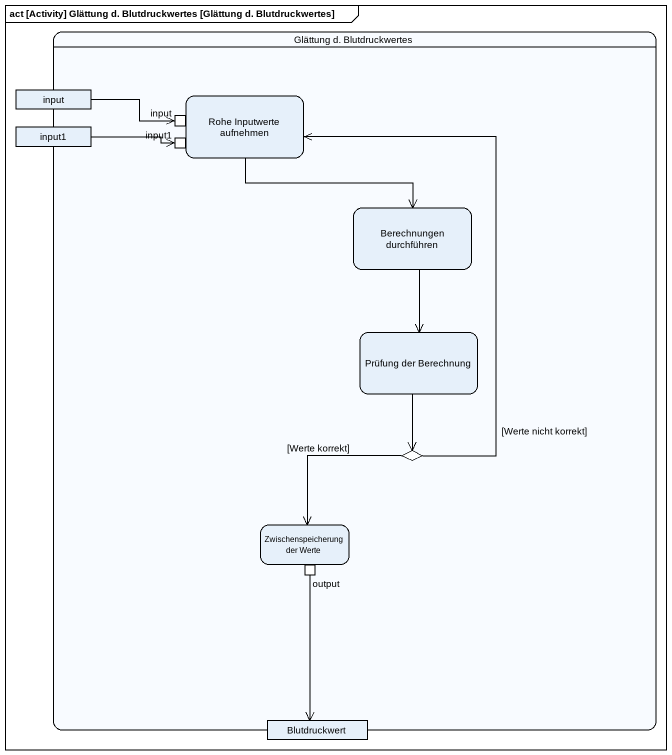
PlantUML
@startuml
mainframe act [Activity] Glättung d. Blutdruckwertes [Glättung d. Blutdruckwertes]
hide empty description
state "Glättung d. Blutdruckwertes" as Glättung_d_Blutdruckwertes {
  state input <<object>>
  state input1 <<object>>
  state "Rohe Inputwerte aufnehmen" as Rohe_Inputwerte_aufnehmen {
    state "input" as input_2 <<inputPin>>
    state "input1" as input1_2 <<inputPin>>
  }
  state "Berechnungen durchführen" as Berechnungen_durchführen
  state "Prüfung der Berechnung" as Prüfung_der_Berechnung
  state choice1 <<choice>>
  state "Zwischenspeicherung der Werte" as Zwischenspeicherung_der {
    state output <<outputPin>>
  }
  state Blutdruckwert <<object>>
}
input -right-> input_2
input1 -right-> input1_2
Rohe_Inputwerte_aufnehmen --> Berechnungen_durchführen
Berechnungen_durchführen --> Prüfung_der_Berechnung
Prüfung_der_Berechnung --> choice1
choice1 -up-> Rohe_Inputwerte_aufnehmen : [Werte nicht korrekt]
choice1 --> Zwischenspeicherung_der : [Werte korrekt]
output --> Blutdruckwert
@enduml
